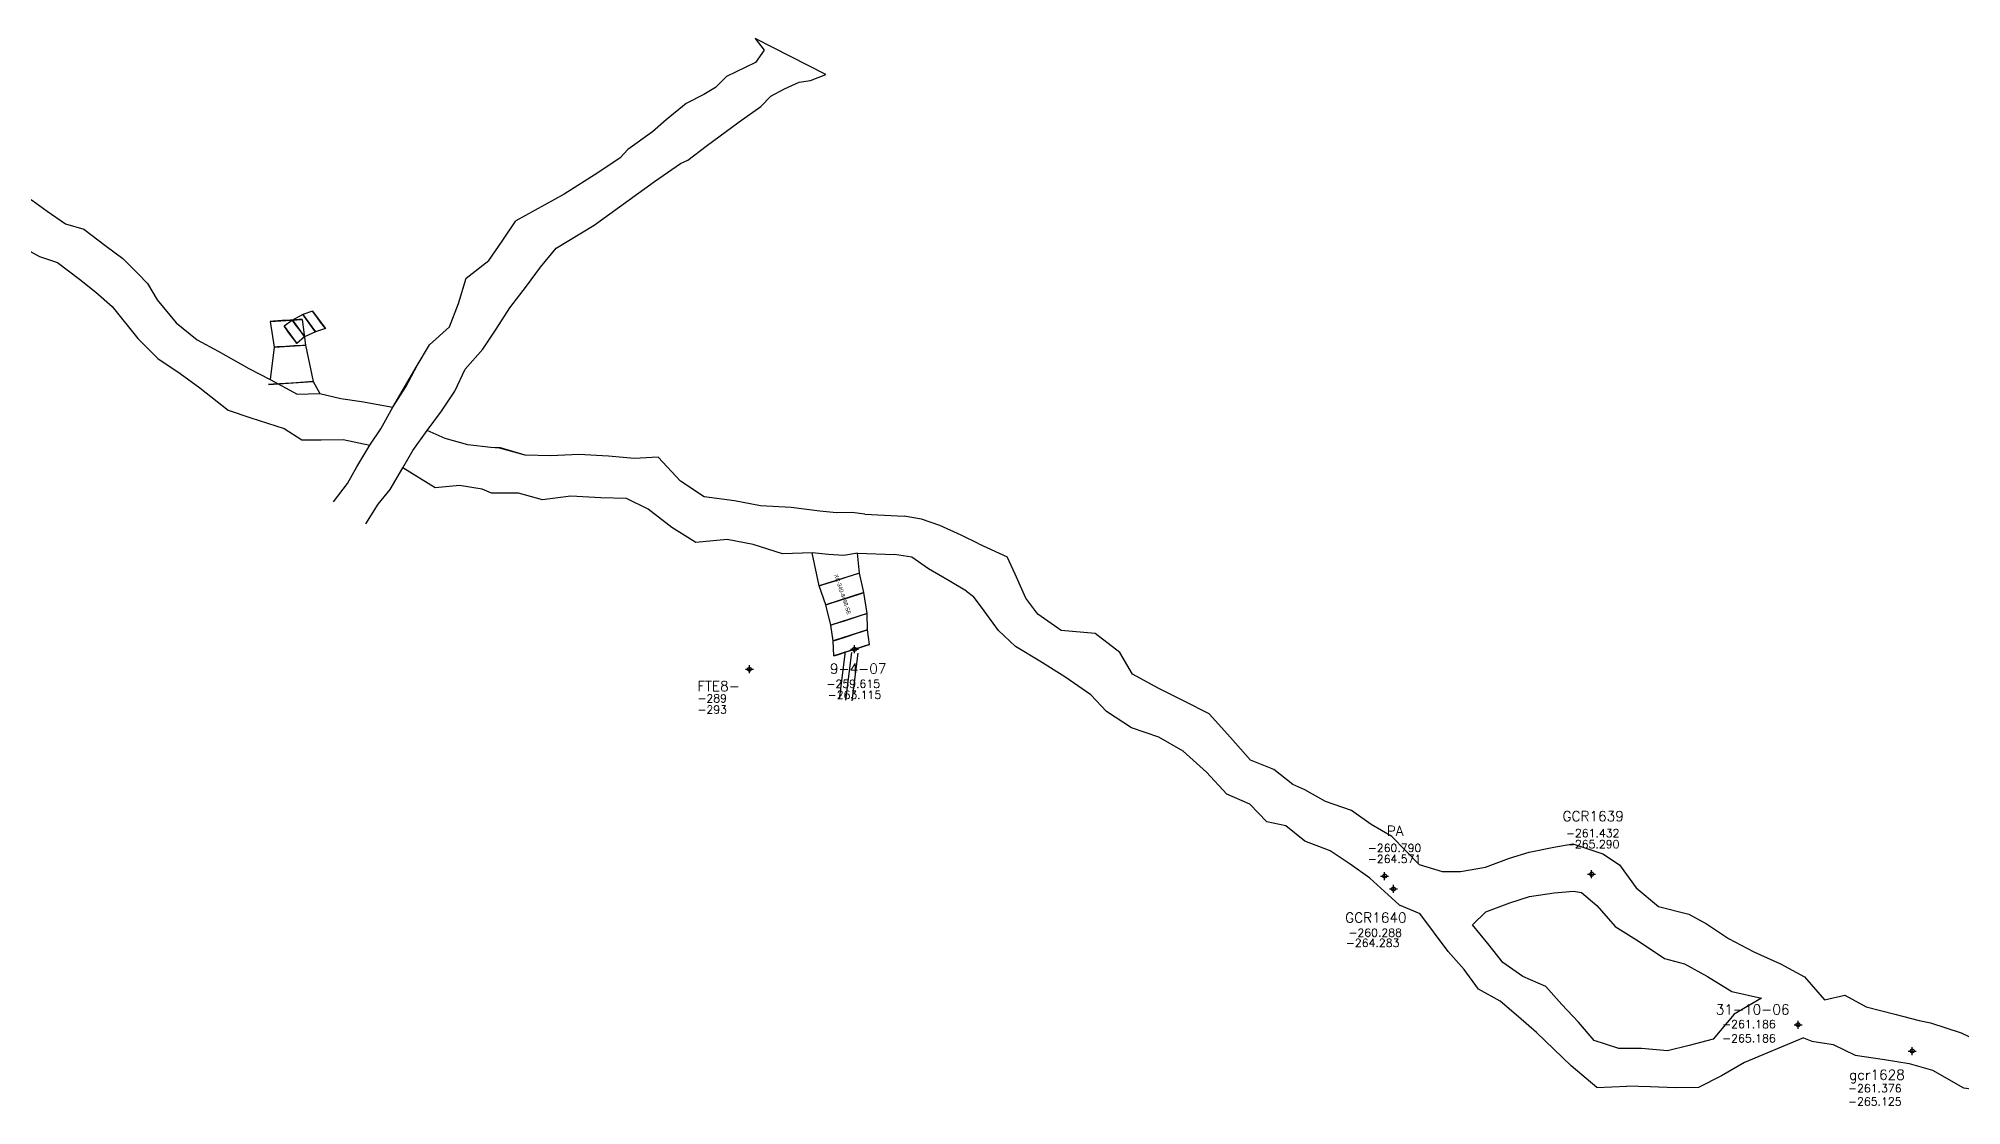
# Model space of a CAD drawing. Extents: x 9357 to 21428, y 9501 to 100038.
# Drawn here: x 10013.1 to 10253.4, y 10057.6 to 10190.9 of the extents above; entities that cross this region are included whole.
import ezdxf
from ezdxf.enums import TextEntityAlignment as Align

# ---------------------------------------------------------------- set-up
doc = ezdxf.new("R2010")
doc.units = 0
doc.header["$LTSCALE"] = 1.25
doc.header["$MEASUREMENT"] = 0
doc.header["$PDMODE"] = 34
doc.header["$PDSIZE"] = 0.5
doc.layers.get('0').update_dxf_attribs({"linetype": 'CONTINUOUS'})
for name, color, linetype in [('ABAJO', 7, 'CONTINUOUS'), ('ARRIBA', 7, 'CONTINUOUS'), ('F-340-8110-W-FIC-SA', 241, 'CONTINUOUS'), ('F-340-8110-W-SA', 241, 'CONTINUOUS'), ('F-340-8414-E-SA', 241, 'CONTINUOUS'), ('F-340-8553-E-SA', 241, 'CONTINUOUS'), ('F-340-8554-W-SA', 241, 'CONTINUOUS'), ('SEC', 7, 'CONTINUOUS'), ('XC-340-8512-SW-SA', 241, 'CONTINUOUS'), ('XC-340-8568-N-SCR', 241, 'CONTINUOUS'), ('XC-340-8568-N-SCR-SEC', 241, 'CONTINUOUS')]:
    doc.layers.add(name, color=color, linetype=linetype)
doc.styles.add('ROMAND', font='romand.shx')
doc.styles.add('ROMANS', font='romans')

# ---------------------------------------------------------------- blocks, each defined once
blk = doc.blocks.new('F2')
blk.add_point((0, 0))
at = {"style": 'ROMAND'}
for tag, height, p in [('NOMBRE', 1.25, (0.2, 6.62)), ('CIELO', 1, (0.14, 4.62)), ('PISO', 1, (0.14, 3.25))]:
    blk.add_attdef(tag, text='', height=height, dxfattribs=at).set_placement(p, align=Align.CENTER)
at = {"style": 'ROMANS', "flags": 1}
for tag, p in [('MINA', (-0.07, -3.26)), ('LOCALIZACION', (-0.07, -4.93)), ('ESTRUCTURA', (-0.07, -6.62)), ('NIVEL', (-0.07, -8.29)), ('OBRA', (-0.07, -10.12)), ('FECHA', (-0.07, -11.79)), ('ATRAS', (-0.07, -13.48)), ('TOPOGRAFO', (2.67, -15.3))]:
    blk.add_attdef(tag, text='', height=1.25, dxfattribs=at).set_placement(p, align=Align.CENTER)

msp = doc.modelspace()

# ---------------------------------------------------------------- linework, layer by layer
at = {"color": 2}
for points in [[(10113.9, 10114.34), (10113.13, 10108.39)], [(10114.69, 10114.24), (10113.92, 10108.29)], [(10115.49, 10114.14), (10114.72, 10108.19)]]:
    msp.add_lwpolyline(points, dxfattribs=at)
at = {"layer": 'ABAJO', "color": 2}
for points in [[(10112.48, 10113.81, -263.11), (10112.4, 10115.69, -263.35), (10112.09, 10117.65, -263.39), (10111.48, 10120.2, -263.58), (10110.63, 10122.55, -263.66), (10109.75, 10126.66, -263.45)], [(10116.95, 10115.24, -263.11), (10116.69, 10117.06, -263.35), (10116.66, 10119.12, -263.39), (10116.24, 10121.73, -263.58), (10115.67, 10124.16, -263.66), (10115.42, 10126.62, -263.37)]]:
    msp.add_polyline3d(points, dxfattribs=at)
at = {"layer": 'ARRIBA', "color": 2}
for points in [[(10112.48, 10113.81, -259.61), (10112.4, 10115.69, -259.75), (10112.09, 10117.65, -259.59), (10111.48, 10120.2, -259.28), (10110.63, 10122.55, -259.26), (10109.75, 10126.66, -259.58)], [(10116.95, 10115.24, -259.61), (10116.69, 10117.06, -259.75), (10116.66, 10119.12, -259.59), (10116.24, 10121.73, -259.28), (10115.67, 10124.16, -259.26), (10115.42, 10126.62, -259.37)]]:
    msp.add_polyline3d(points, dxfattribs=at)
at = {"layer": 'F-340-8110-W-SA'}
for points in [[(10182.22, 10091.26, -259.85), (10182.22, 10091.26, -259.85), (10185.65, 10087.74, -260.87), (10188.51, 10086.87, -260.88), (10190.79, 10086.89, -261.07), (10193.91, 10087.42, -260.89), (10196.91, 10088.54, -260.9), (10199.37, 10089.27, -260.8), (10202.46, 10089.9, -260.91), (10204.84, 10090.32, -261)], [(10182.22, 10091.26, -264.65), (10182.22, 10091.26, -264.65), (10185.65, 10087.74, -264.37), (10188.51, 10086.87, -264.38), (10190.79, 10086.89, -264.47), (10193.91, 10087.42, -264.59), (10196.91, 10088.54, -264.7), (10199.37, 10089.27, -264.9), (10202.46, 10089.9, -265.01), (10204.84, 10090.32, -265.1)], [(10204.84, 10090.32, -265.1), (10208.58, 10089.08, -265.29)], [(10204.84, 10090.32, -261), (10208.58, 10089.08, -261.43)], [(10208.58, 10089.08, -261.43), (10210.65, 10087.71, -261.43), (10212.77, 10084.83, -261.72), (10215.53, 10082.51, -261.31), (10219.35, 10081.54, -261.8), (10221.54, 10080.34, -261.69), (10224.27, 10078.49, -260.98), (10227.44, 10076.86, -261.26), (10230.77, 10075.36, -261.65), (10233.77, 10073.71, -261.44), (10236.28, 10070.84, -261.43)], [(10208.58, 10089.08, -265.29), (10210.65, 10087.71, -265.43), (10212.77, 10084.83, -265.42), (10215.53, 10082.51, -265.51), (10219.35, 10081.54, -265.5), (10221.54, 10080.34, -265.49), (10224.27, 10078.49, -265.38), (10227.44, 10076.86, -265.26), (10230.77, 10075.36, -265.35), (10233.77, 10073.71, -265.24), (10236.28, 10070.84, -265.63)], [(10179.48, 10086.04, -259.85), (10183.14, 10082.72, -260.68), (10185.7, 10081.64, -260.87)], [(10179.48, 10086.04, -264.65), (10183.14, 10082.72, -264.38), (10185.7, 10081.64, -264.37)], [(10193.96, 10081.82, -260.89), (10196.96, 10082.94, -260.9), (10199.42, 10083.77, -260.8), (10202.51, 10084.2, -260.91), (10204.9, 10084.42, -261)], [(10193.96, 10081.82, -264.59), (10196.96, 10082.94, -264.7), (10199.42, 10083.77, -264.9), (10202.51, 10084.2, -265.01), (10204.9, 10084.42, -265.1)], [(10204.9, 10084.42, -265.1), (10205.93, 10084.26, -265.29)], [(10204.9, 10084.42, -261), (10205.93, 10084.26, -261.43)], [(10205.93, 10084.26, -261.43), (10207.85, 10082.63, -261.43), (10210.12, 10080.01, -261.72), (10213.11, 10078.13, -261.31), (10216.31, 10076.02, -261.8), (10218.78, 10075.35, -261.69), (10221.66, 10073.76, -260.98), (10224.69, 10071.87, -261.26), (10228.4, 10071.07, -261.65)], [(10205.93, 10084.26, -265.29), (10207.85, 10082.63, -265.43), (10210.12, 10080.01, -265.42), (10213.11, 10078.13, -265.51), (10216.31, 10076.02, -265.5), (10218.78, 10075.35, -265.49), (10221.66, 10073.76, -265.38), (10224.69, 10071.87, -265.26), (10228.4, 10071.07, -265.35)], [(10236.28, 10070.84, -261.43), (10236.28, 10070.84, -261.43), (10238.81, 10071.42, -260.98), (10241.51, 10069.98, -261), (10245.07, 10069.06, -261.24), (10248.12, 10068.25, -261.38)], [(10236.28, 10070.84, -265.63), (10236.28, 10070.84, -265.63), (10238.81, 10071.42, -265.18), (10241.51, 10069.98, -265.2), (10245.07, 10069.06, -265.24), (10248.12, 10068.25, -265.37)], [(10248.12, 10068.25, -261.38), (10249.52, 10067.96, -260.79), (10249.53, 10067.96, -262.59), (10253.36, 10066.73, -260.99), (10256.26, 10065.36, -261.29), (10259.96, 10065.63, -260.89), (10261.35, 10066.7, -260.59)], [(10248.12, 10068.25, -265.37), (10249.52, 10067.96, -265.19), (10249.53, 10067.96, -265.19), (10253.36, 10066.73, -265.09), (10256.26, 10065.36, -265.29), (10259.96, 10065.63, -265.29), (10261.35, 10066.7, -265.39)], [(10233.67, 10066.11, -261.43), (10234.72, 10065.69, -261.37), (10237.39, 10065.28, -260.98), (10240.12, 10063.94, -261), (10243.77, 10063.41, -261.24), (10246.89, 10062.89, -261.38)], [(10233.67, 10066.11, -265.63), (10234.72, 10065.69, -265.07), (10237.39, 10065.28, -265.18), (10240.12, 10063.94, -265.2), (10243.77, 10063.41, -265.24), (10246.89, 10062.89, -265.37)], [(10246.89, 10062.89, -261.38), (10249.79, 10062.07, -260.79), (10249.8, 10062.07, -262.59), (10253.68, 10059.84, -260.99), (10256.53, 10059.47, -261.29), (10260.22, 10060.04, -260.89), (10261.66, 10060.11, -260.59)], [(10246.89, 10062.89, -265.37), (10249.79, 10062.07, -265.19), (10249.8, 10062.07, -265.19), (10253.68, 10059.84, -265.09), (10256.53, 10059.47, -265.29), (10260.22, 10060.04, -265.29), (10261.66, 10060.11, -265.39)]]:
    msp.add_polyline3d(points, dxfattribs=at)
at = {"layer": 'F-340-8414-E-SA'}
for points in [[(10189.24, 10076.89, -260.44), (10185.7, 10081.64, -260.87)], [(10189.24, 10076.89, -264.24), (10185.7, 10081.64, -264.37)], [(10192.28, 10080.21, -260.44), (10193.96, 10081.82, -260.89)], [(10192.28, 10080.21, -264.24), (10193.96, 10081.82, -264.59)], [(10210.57, 10064.76, -260.61), (10207.51, 10065.75, -260.2), (10205.56, 10068.07, -260.61), (10203.48, 10070.24, -260.71), (10201.47, 10072.49, -261.12), (10198.59, 10073.76, -260.82), (10198.58, 10073.77, -260.82), (10196.1, 10075.5, -260.53), (10194.22, 10077.89, -260.54), (10192.28, 10080.21, -260.44)], [(10210.57, 10064.76, -264.61), (10207.51, 10065.75, -264.1), (10205.56, 10068.07, -264.31), (10203.48, 10070.24, -264.31), (10201.47, 10072.49, -264.32), (10198.59, 10073.76, -264.32), (10198.59, 10073.76, -264.32), (10196.1, 10075.5, -264.23), (10194.22, 10077.89, -264.14), (10192.28, 10080.21, -264.24)], [(10207.84, 10059.89, -260.49), (10204.61, 10062.58, -260.2), (10202.46, 10064.67, -260.61), (10200.31, 10066.77, -260.71), (10198.03, 10068.72, -261.12), (10195.76, 10070.66, -260.82), (10195.76, 10070.66, -260.82), (10193.06, 10072.18, -260.53), (10191.25, 10074.64, -260.54), (10189.24, 10076.89, -260.44)], [(10207.84, 10059.89, -264.29), (10204.61, 10062.58, -264.1), (10202.46, 10064.67, -264.31), (10200.31, 10066.77, -264.31), (10198.03, 10068.72, -264.32), (10195.76, 10070.66, -264.32), (10195.76, 10070.66, -264.32), (10193.06, 10072.18, -264.23), (10191.25, 10074.64, -264.14), (10189.24, 10076.89, -264.24)], [(10228.4, 10071.07, -261.65), (10224.98, 10069.05, -260.72), (10222.39, 10065.93, -260.76), (10219.38, 10065.16, -261.19), (10216.67, 10064.46, -261.03), (10213.43, 10064.78, -260.77), (10210.57, 10064.76, -260.61)], [(10228.4, 10071.07, -265.35), (10224.98, 10069.05, -264.62), (10222.39, 10065.93, -264.66), (10219.38, 10065.16, -264.59), (10216.67, 10064.46, -264.33), (10213.43, 10064.78, -264.47), (10210.57, 10064.76, -264.61)], [(10233.67, 10066.11, -261.43), (10226.31, 10063, -260.72), (10223.4, 10061.34, -260.76), (10220.54, 10059.89, -261.19), (10217.68, 10059.87, -261.03), (10214.48, 10059.99, -260.77), (10211.6, 10060.07, -260.61)], [(10233.67, 10066.11, -265.63), (10226.31, 10063, -264.62), (10223.4, 10061.34, -264.66), (10220.54, 10059.89, -264.59), (10217.68, 10059.87, -264.33), (10214.48, 10059.99, -264.47), (10211.6, 10060.07, -264.61)], [(10207.84, 10059.89, -264.29), (10211.6, 10060.07, -264.61)], [(10207.84, 10059.89, -260.49), (10211.6, 10060.07, -260.61)]]:
    msp.add_polyline3d(points, dxfattribs=at)
at = {"layer": 'F-340-8553-E-SA'}
for points in [[(10070.8, 10139.78, -260), (10069.6, 10139.82, -259.97), (10066.75, 10140.19, -260.38), (10063.91, 10140.97, -260.38), (10061.66, 10141.96, -260.33)], [(10070.71, 10139.75, -263.69), (10069.6, 10139.82, -263.97), (10066.75, 10140.19, -263.98), (10063.91, 10140.97, -264.08), (10061.66, 10141.96, -264.03)], [(10077.1, 10138.79, -263.9), (10077.1, 10138.79, -263.9), (10073.91, 10138.87, -263.52), (10070.71, 10139.75, -263.69)], [(10077.1, 10138.79, -259.5), (10077.1, 10138.79, -259.5), (10073.91, 10138.87, -259.12), (10070.8, 10139.78, -260)], [(10116.34, 10131.53, -259.37), (10114.74, 10131.73, -259.35), (10112.8, 10131.69, -259.53), (10110.73, 10131.87, -259.58), (10107.13, 10132.35, -259.58), (10103.3, 10132.56, -259.65), (10100.06, 10133.16, -259.62), (10096.28, 10133.67, -259.38), (10093.3, 10135.65, -259.25), (10090.5, 10138.62, -259.92), (10087.52, 10138.47, -259.89), (10084.32, 10138.76, -259.46), (10080.59, 10138.95, -259.23), (10077.1, 10138.79, -259.5)], [(10116.34, 10131.53, -263.37), (10114.74, 10131.73, -263.35), (10112.8, 10131.69, -263.33), (10110.73, 10131.87, -263.45), (10107.13, 10132.35, -263.58), (10103.3, 10132.56, -263.65), (10100.06, 10133.16, -263.62), (10096.28, 10133.67, -263.68), (10093.3, 10135.65, -263.75), (10090.5, 10138.62, -263.72), (10087.52, 10138.47, -263.79), (10084.32, 10138.76, -263.66), (10080.59, 10138.95, -263.83), (10077.1, 10138.79, -263.9)], [(10069.69, 10134.15, -263.69), (10068.54, 10134.62, -263.97), (10065.71, 10135.1, -263.98), (10062.65, 10134.8, -264.08), (10058.62, 10137.3, -263.7)], [(10069.69, 10134.15, -259.89), (10068.54, 10134.62, -259.97), (10065.71, 10135.1, -260.38), (10062.65, 10134.8, -260.38), (10058.62, 10137.3, -260.3)], [(10076.07, 10133.29, -263.9), (10076.07, 10133.29, -263.9), (10073.05, 10134.14, -263.52), (10069.69, 10134.15, -263.69)], [(10076.07, 10133.29, -259.5), (10076.07, 10133.29, -259.5), (10073.05, 10134.14, -259.12), (10069.69, 10134.15, -259.89)], [(10115.42, 10126.62, -259.37), (10113.73, 10126.33, -259.35), (10111.82, 10126.48, -259.53), (10109.75, 10126.66, -259.58), (10106.04, 10126.55, -259.58), (10102.39, 10127.74, -259.65), (10099.15, 10128.35, -259.62), (10095.21, 10127.97, -259.38), (10092.21, 10129.85, -259.25), (10089.28, 10132.13, -259.92), (10086.58, 10133.45, -259.89), (10083.34, 10133.55, -259.46), (10079.61, 10133.74, -259.23), (10076.07, 10133.29, -259.5)], [(10115.42, 10126.62, -263.37), (10113.73, 10126.33, -263.35), (10111.82, 10126.48, -263.33), (10109.75, 10126.66, -263.45), (10106.04, 10126.55, -263.58), (10102.39, 10127.74, -263.65), (10099.15, 10128.35, -263.62), (10095.21, 10127.97, -263.68), (10092.21, 10129.85, -263.75), (10089.28, 10132.13, -263.72), (10086.58, 10133.45, -263.79), (10083.34, 10133.55, -263.66), (10079.61, 10133.74, -263.83), (10076.07, 10133.29, -263.9)], [(10116.34, 10131.53, -259.37), (10121.26, 10131.24, -259.31)], [(10116.34, 10131.53, -263.37), (10121.26, 10131.24, -263.81)], [(10130.58, 10127.8, -260.15), (10128.38, 10128.89, -260.01), (10125.71, 10130.09, -259.87), (10123.44, 10130.88, -259.44), (10121.26, 10131.24, -259.31)], [(10130.58, 10127.8, -264.07), (10128.38, 10128.89, -264.21), (10125.71, 10130.09, -264.07), (10123.44, 10130.88, -263.84), (10121.26, 10131.24, -263.81)], [(10115.42, 10126.62, -259.37), (10120.04, 10126.49, -259.31)], [(10115.42, 10126.62, -263.37), (10120.04, 10126.49, -263.81)], [(10129.07, 10121.9, -260.15), (10126.91, 10123.17, -260.01), (10124.32, 10124.67, -259.87), (10122.22, 10126.14, -259.44), (10120.04, 10126.49, -259.31)], [(10129.07, 10121.9, -264.07), (10126.91, 10123.17, -264.21), (10124.32, 10124.67, -264.07), (10122.22, 10126.14, -263.84), (10120.04, 10126.49, -263.81)], [(10130.58, 10127.8, -260.15), (10134.13, 10126.17, -260.26)], [(10130.58, 10127.8, -264.07), (10134.13, 10126.17, -264.16)], [(10137.99, 10119.02, -261.21), (10136.49, 10121.02, -260.07), (10135.13, 10124.01, -260.02), (10134.13, 10126.17, -260.26)], [(10137.99, 10119.02, -264.01), (10136.49, 10121.02, -264.07), (10135.13, 10124.01, -264.12), (10134.13, 10126.17, -264.16)], [(10129.07, 10121.9, -260.15), (10129.93, 10121.21, -260.26)], [(10129.07, 10121.9, -264.07), (10129.93, 10121.21, -264.16)], [(10135.19, 10115, -264.01), (10133.07, 10116.98, -264.07), (10131.25, 10119.43, -264.12), (10129.93, 10121.21, -264.16)], [(10135.19, 10115, -261.21), (10133.07, 10116.98, -260.07), (10131.25, 10119.43, -260.02), (10129.93, 10121.21, -260.26)], [(10171.35, 10097.08, -264.59), (10169.84, 10097.74, -264.29), (10167.48, 10099.62, -264.53), (10164.57, 10100.79, -264.67), (10162.07, 10103.63, -264.52), (10159.4, 10106.58, -264.47), (10156.24, 10108.16, -264.42), (10153.1, 10109.74, -264.37), (10149.81, 10111.54, -264.22), (10148.24, 10114.21, -264.36), (10145.12, 10116.62, -264.01), (10140.9, 10116.99, -263.96), (10137.99, 10119.02, -264.01), (10137.99, 10119.02, -264.01)], [(10171.35, 10097.08, -260.39), (10169.84, 10097.74, -260.29), (10167.48, 10099.62, -260.53), (10164.57, 10100.79, -259.77), (10162.07, 10103.63, -260.32), (10159.4, 10106.58, -260.37), (10156.24, 10108.16, -260.42), (10153.1, 10109.74, -259.97), (10149.81, 10111.54, -259.92), (10148.24, 10114.21, -259.56), (10145.12, 10116.62, -259.91), (10140.9, 10116.99, -259.76), (10137.99, 10119.02, -261.21), (10137.99, 10119.02, -261.21)], [(10168.98, 10092.57, -264.59), (10166.58, 10093.06, -264.29), (10164.46, 10095.27, -264.53), (10161.6, 10096.52, -264.67), (10159.04, 10099.27, -264.52), (10156.14, 10101.9, -264.47), (10153.11, 10103.64, -264.42), (10149.68, 10104.81, -264.37), (10146.56, 10106.85, -264.22), (10144.59, 10108.96, -264.36), (10141.36, 10111.2, -264.01), (10138.22, 10113.13, -263.96), (10135.19, 10115, -264.01), (10135.19, 10115, -264.01)], [(10168.98, 10092.57, -260.39), (10166.58, 10093.06, -260.29), (10164.46, 10095.27, -260.53), (10161.6, 10096.52, -259.77), (10159.04, 10099.27, -260.32), (10156.14, 10101.9, -260.37), (10153.11, 10103.64, -260.42), (10149.68, 10104.81, -259.97), (10146.56, 10106.85, -259.92), (10144.59, 10108.96, -259.56), (10141.36, 10111.2, -259.91), (10138.22, 10113.13, -259.76), (10135.19, 10115, -261.21), (10135.19, 10115, -261.21)], [(10182.22, 10091.26, -264.65), (10179.62, 10092.74, -264.56), (10177.16, 10094.49, -264.47), (10173.93, 10095.62, -264.48), (10171.35, 10097.08, -264.59)], [(10182.22, 10091.26, -259.85), (10179.62, 10092.74, -260.06), (10177.16, 10094.49, -259.57), (10173.93, 10095.62, -260.28), (10171.35, 10097.08, -260.39)], [(10179.48, 10086.04, -264.65), (10177.02, 10087.78, -264.56), (10174.51, 10089.44, -264.47), (10171.33, 10090.66, -264.48), (10168.98, 10092.57, -264.59)], [(10179.48, 10086.04, -259.85), (10177.02, 10087.78, -260.06), (10174.51, 10089.44, -259.57), (10171.33, 10090.66, -260.28), (10168.98, 10092.57, -260.39)]]:
    msp.add_polyline3d(points, dxfattribs=at)
at = {"layer": 'F-340-8554-W-SA'}
for points in [[(10000.48, 10177.03, -259.67), (10002.19, 10175.71, -259.42), (10004.39, 10174.46, -259.68), (10006.3, 10173.45, -259.63), (10008.79, 10172.61, -259.29), (10010.45, 10171.8, -259.13), (10012.31, 10170.7, -259.28), (10014.14, 10169.37, -259.23), (10016.46, 10167.76, -259.4), (10018.74, 10167.09, -259.35), (10021.53, 10165, -259.63), (10023.62, 10163.46, -259.89), (10025.54, 10161.54, -259.75)], [(10000.48, 10177.03, -263.07), (10002.19, 10175.71, -262.92), (10004.39, 10174.46, -262.98), (10006.3, 10173.45, -263.03), (10008.79, 10172.61, -263.19), (10010.45, 10171.8, -263.13), (10012.31, 10170.7, -263.18), (10014.14, 10169.37, -263.13), (10016.46, 10167.76, -263.2), (10018.74, 10167.09, -263.35), (10021.53, 10165, -263.33), (10023.62, 10163.46, -263.39), (10025.54, 10161.54, -263.35)], [(9999.29, 10171.15, -263.07), (10001.33, 10170.63, -262.98), (10003.06, 10169.38, -263.03), (10005.42, 10168.39, -263.19), (10007.02, 10167.5, -263.13), (10008.94, 10166.48, -263.18), (10010.7, 10165.07, -263.13), (10013.22, 10163.7, -263.2), (10015.44, 10162.95, -263.35), (10018.22, 10160.86, -263.33), (10020.25, 10159.24, -263.39), (10022.3, 10157.47, -263.35)], [(9999.29, 10171.15, -259.67), (10001.33, 10170.63, -259.68), (10003.06, 10169.38, -259.63), (10005.42, 10168.39, -259.29), (10007.02, 10167.5, -259.13), (10008.94, 10166.48, -259.28), (10010.7, 10165.07, -259.23), (10013.22, 10163.7, -259.4), (10015.44, 10162.95, -259.35), (10018.22, 10160.86, -259.63), (10020.25, 10159.24, -259.89), (10022.3, 10157.47, -259.75)], [(10025.54, 10161.54, -259.75), (10026.7, 10160.34, -259.84), (10027.9, 10158.28, -260.14), (10030.26, 10155.41, -260.19), (10032.89, 10153.3, -259.66), (10035.53, 10151.86, -259.94), (10039.36, 10149.7, -259.9), (10042.04, 10148.35, -260.07)], [(10025.54, 10161.54, -263.35), (10026.7, 10160.34, -263.44), (10027.9, 10158.28, -263.54), (10030.26, 10155.41, -263.59), (10032.89, 10153.3, -263.66), (10035.53, 10151.86, -263.54), (10039.36, 10149.7, -263.5), (10042.04, 10148.35, -263.57)], [(10022.3, 10157.47, -259.75), (10025.47, 10153.45, -260.14), (10025.47, 10153.45, -260.14), (10028.01, 10150.94, -260.19), (10030.78, 10149.1, -259.66), (10033.23, 10147.3, -259.94), (10036.76, 10144.52, -259.9), (10039.61, 10143.53, -260.07)], [(10022.3, 10157.47, -263.35), (10025.47, 10153.45, -263.54), (10025.47, 10153.45, -263.54), (10028.01, 10150.94, -263.59), (10030.78, 10149.1, -263.66), (10033.23, 10147.3, -263.54), (10036.76, 10144.52, -263.5), (10039.61, 10143.53, -263.57)], [(10042.04, 10148.35, -260.07), (10045.42, 10146.48, -259.92), (10048.24, 10146.57, -259.2), (10050.86, 10145.94, -259.83)], [(10042.04, 10148.35, -263.57), (10045.42, 10146.48, -263.62), (10048.24, 10146.57, -263.6), (10050.86, 10145.94, -263.53)], [(10050.86, 10145.94, -259.83), (10053.43, 10145.6, -260.37), (10057.37, 10144.88, -260.33)], [(10050.86, 10145.94, -263.53), (10053.43, 10145.6, -263.87), (10057.37, 10144.88, -264.03)], [(10039.61, 10143.53, -260.07), (10043.76, 10142.19, -259.92), (10046, 10140.79, -259.2), (10048.41, 10140.79, -259.83)], [(10039.61, 10143.53, -263.57), (10043.76, 10142.19, -263.62), (10046, 10140.79, -263.6), (10048.41, 10140.79, -263.53)], [(10048.41, 10140.79, -263.53), (10051.14, 10140.82, -263.87), (10054.49, 10140.12, -263.7)], [(10048.41, 10140.79, -259.83), (10051.14, 10140.82, -260.37), (10054.49, 10140.12, -260.3)]]:
    msp.add_polyline3d(points, dxfattribs=at)
at = {"layer": 'SEC', "color": 2}
for points in [[(10115.67, 10124.16, -263.66), (10110.63, 10122.55, -263.66), (10110.63, 10122.55, -261.11), (10111.13, 10122.71, -259.81), (10112.52, 10123.15, -259.26), (10113.78, 10123.56, -259.26), (10115.17, 10124, -259.81), (10115.67, 10124.16, -261.11), (10115.67, 10124.16, -263.66)], [(10116.24, 10121.73, -263.58), (10111.48, 10120.2, -263.58), (10111.48, 10120.2, -261.08), (10111.96, 10120.35, -259.82), (10113.27, 10120.77, -259.28), (10114.46, 10121.15, -259.28), (10115.77, 10121.57, -259.82), (10116.24, 10121.73, -261.08), (10116.24, 10121.73, -263.58)], [(10116.66, 10119.12, -263.39), (10112.09, 10117.65, -263.39), (10112.09, 10117.65, -261.18), (10112.54, 10117.8, -260.07), (10113.8, 10118.2, -259.59), (10114.94, 10118.57, -259.59), (10116.2, 10118.97, -260.07), (10116.66, 10119.12, -261.18), (10116.66, 10119.12, -263.39)], [(10116.69, 10117.06, -263.35), (10112.4, 10115.69, -263.35), (10112.4, 10115.69, -261.26), (10112.83, 10115.83, -260.2), (10114.01, 10116.2, -259.75), (10115.08, 10116.55, -259.75), (10116.26, 10116.92, -260.2), (10116.69, 10117.06, -261.26), (10116.69, 10117.06, -263.35)], [(10116.95, 10115.24, -263.11), (10112.48, 10113.81, -263.11), (10112.48, 10113.81, -261.08), (10112.93, 10113.95, -260.06), (10114.16, 10114.34, -259.61), (10115.28, 10114.7, -259.61), (10116.51, 10115.1, -260.06), (10116.95, 10115.24, -261.08), (10116.95, 10115.24, -263.11)]]:
    msp.add_polyline3d(points, dxfattribs=at)
at = {"layer": 'XC-340-8512-SW-SA'}
for points in [[(10102.66, 10190.93, -261.73), (10103.76, 10189.48, -261.73), (10102.7, 10187.94, -261.89), (10099.06, 10186.19, -261.24), (10097.67, 10184.82, -261.3), (10096.23, 10183.92, -261.36), (10094.01, 10182.8, -261.25), (10091.53, 10180.76, -261.05), (10089.81, 10179.27, -260.9), (10086.74, 10177.06, -260.66), (10085.77, 10176, -260.57), (10082.99, 10174.15, -261.44), (10078.79, 10171.5, -261.33), (10072.73, 10168.16, -261.19)], [(10102.66, 10190.93, -264.91), (10103.76, 10189.48, -264.91), (10102.7, 10187.94, -264.91), (10099.06, 10186.19, -264.9), (10097.67, 10184.82, -264.89), (10096.23, 10183.92, -264.89), (10094.01, 10182.8, -264.88), (10091.53, 10180.76, -264.88), (10089.81, 10179.27, -264.87), (10086.74, 10177.06, -264.86), (10085.77, 10176, -264.86), (10082.99, 10174.15, -264.85), (10078.79, 10171.5, -264.84), (10072.73, 10168.16, -264.59)], [(10077.78, 10164.73, -264.59), (10082.51, 10167.6, -264.84), (10090.05, 10173.08, -264.86), (10093.33, 10175.32, -264.87), (10094.24, 10175.72, -264.87), (10096.52, 10177.47, -264.88), (10100.66, 10180.52, -264.89), (10103.35, 10182.43, -264.9), (10104.6, 10183.72, -264.9), (10106.32, 10184.62, -264.91), (10108.15, 10185.47, -264.91), (10109.54, 10185.66, -264.92), (10111.49, 10186.45, -264.92), (10102.66, 10190.93, -264.91)], [(10077.78, 10164.73, -261.19), (10082.51, 10167.6, -261.31), (10090.05, 10173.08, -260.68), (10093.33, 10175.32, -260.94), (10094.24, 10175.72, -261), (10096.52, 10177.47, -261.19), (10100.66, 10180.52, -261.31), (10103.35, 10182.43, -261.42), (10104.6, 10183.72, -261.72), (10106.32, 10184.62, -261.89), (10108.15, 10185.47, -261.81), (10109.54, 10185.66, -261.84), (10111.49, 10186.45, -261.84), (10102.66, 10190.93, -261.73)], [(10049.93, 10133.07, -263.1), (10051.71, 10135.33, -263.27), (10052.88, 10137.41, -263.53), (10054.49, 10140.12, -263.7), (10055.87, 10142.15, -263.96), (10057.37, 10144.88, -264.03), (10057.37, 10144.88, -264.03), (10060.41, 10150.07, -264.27), (10061.93, 10152.66, -264.44), (10064.45, 10154.93, -264.52), (10065.56, 10157.81, -264.49), (10066.54, 10161.01, -264.46), (10069.36, 10163.2, -264.44), (10071.01, 10165.63, -264.51), (10072.73, 10168.16, -264.59)], [(10049.93, 10133.07, -259.5), (10051.71, 10135.33, -259.17), (10052.88, 10137.41, -259.63), (10054.49, 10140.12, -260.3), (10055.87, 10142.15, -260.56), (10057.37, 10144.88, -260.33), (10058.97, 10147.42, -260.6), (10060.41, 10150.07, -260.87), (10061.93, 10152.66, -260.94), (10064.45, 10154.93, -260.42), (10065.56, 10157.81, -260.69), (10066.54, 10161.01, -259.46), (10069.36, 10163.2, -260.64), (10071.01, 10165.63, -260.91), (10072.73, 10168.16, -261.19)], [(10053.98, 10130.31, -263.1), (10055.51, 10132.74, -263.27), (10057.02, 10134.6, -263.53), (10058.62, 10137.3, -263.7), (10059.84, 10139.45, -263.96), (10061.66, 10141.96, -264.03), (10063.44, 10144.38, -264.2), (10065.12, 10146.86, -264.27), (10066.4, 10149.62, -264.44), (10068.59, 10152.12, -264.52), (10070.27, 10154.6, -264.49), (10071.99, 10157.3, -264.46), (10074.07, 10160, -264.44), (10075.81, 10162.37, -264.51), (10077.78, 10164.73, -264.59)], [(10053.98, 10130.31, -259.5), (10055.51, 10132.74, -259.17), (10057.02, 10134.6, -259.63), (10058.62, 10137.3, -260.3), (10059.84, 10139.45, -260.56), (10061.66, 10141.96, -260.33), (10063.44, 10144.38, -260.6), (10065.12, 10146.86, -260.87), (10066.4, 10149.62, -260.94), (10068.59, 10152.12, -260.42), (10070.27, 10154.6, -260.69), (10071.99, 10157.3, -259.46), (10074.07, 10160, -260.64), (10075.81, 10162.37, -260.91), (10077.78, 10164.73, -261.19)]]:
    msp.add_polyline3d(points, dxfattribs=at)
at = {"layer": 'XC-340-8568-N-SCR'}
for points in [[(10042.04, 10155.59, -259.73), (10042.54, 10152.38, -259.76), (10042.04, 10148.35, -260.07)], [(10042.04, 10155.59, -263.23), (10042.54, 10152.38, -263.36), (10042.04, 10148.35, -263.57)], [(10047.34, 10156.86, -256.38), (10046.1, 10156.46, -256.2), (10044.8, 10155.75, -257.18), (10043.78, 10155, -258.72)], [(10047.34, 10156.86, -257.18), (10046.1, 10156.46, -258.8), (10044.8, 10155.75, -260.28), (10043.78, 10155, -260.92)], [(10048.93, 10154.69, -256.38), (10047.7, 10154.28, -256.2), (10046.34, 10153.66, -257.18), (10045.38, 10152.82, -258.72)], [(10048.93, 10154.69, -257.18), (10047.7, 10154.28, -258.8), (10046.34, 10153.66, -260.28), (10045.38, 10152.82, -260.92)], [(10046.03, 10155.84, -259.73), (10046.44, 10152.62, -259.76), (10047.42, 10148.07, -259.93)], [(10046.03, 10155.84, -263.23), (10046.44, 10152.62, -263.36), (10047.42, 10148.07, -263.43)], [(10047.42, 10148.07, -263.43), (10048.24, 10146.57, -263.6)], [(10047.42, 10148.07, -259.93), (10048.24, 10146.57, -259.2)]]:
    msp.add_polyline3d(points, dxfattribs=at)
at = {"layer": 'XC-340-8568-N-SCR-SEC'}
for points in [[(10042.04, 10155.59, -263.23), (10046.03, 10155.84, -263.23), (10046.03, 10155.84, -261.2), (10045.64, 10155.82, -260.17), (10044.54, 10155.75, -259.73), (10043.54, 10155.69, -259.73), (10042.44, 10155.62, -260.17), (10042.04, 10155.59, -261.2), (10042.04, 10155.59, -263.23)], [(10043.78, 10155, -260.92), (10045.38, 10152.82, -260.92), (10045.38, 10152.82, -259.65), (10045.22, 10153.04, -259), (10044.78, 10153.64, -258.72), (10044.38, 10154.18, -258.72), (10043.94, 10154.78, -259), (10043.78, 10155, -259.65), (10043.78, 10155, -260.92)], [(10044.8, 10155.75, -260.28), (10046.34, 10153.66, -260.28), (10046.34, 10153.66, -258.48), (10046.19, 10153.86, -257.57), (10045.76, 10154.44, -257.18), (10045.38, 10154.97, -257.18), (10044.96, 10155.54, -257.57), (10044.8, 10155.75, -258.48), (10044.8, 10155.75, -260.28)], [(10046.1, 10156.46, -258.8), (10047.7, 10154.28, -258.8), (10047.7, 10154.28, -257.29), (10047.54, 10154.5, -256.53), (10047.1, 10155.09, -256.2), (10046.7, 10155.64, -256.2), (10046.26, 10156.24, -256.53), (10046.1, 10156.46, -257.29), (10046.1, 10156.46, -258.8)], [(10047.34, 10156.86, -257.18), (10048.93, 10154.69, -257.18), (10048.93, 10154.69, -256.72), (10048.77, 10154.9, -256.48), (10048.33, 10155.5, -256.38), (10047.93, 10156.05, -256.38), (10047.5, 10156.65, -256.48), (10047.34, 10156.86, -256.72), (10047.34, 10156.86, -257.18)], [(10042.54, 10152.38, -263.36), (10046.44, 10152.62, -263.36), (10046.44, 10152.62, -261.27), (10046.05, 10152.59, -260.22), (10044.98, 10152.53, -259.76), (10044, 10152.47, -259.76), (10042.93, 10152.4, -260.22), (10042.54, 10152.38, -261.27), (10042.54, 10152.38, -263.36)], [(10041.83, 10147.72, -263.43), (10047.42, 10148.07, -263.43), (10047.42, 10148.07, -261.4), (10046.86, 10148.03, -260.38), (10045.33, 10147.93, -259.93), (10043.93, 10147.85, -259.93), (10042.39, 10147.75, -260.38), (10041.83, 10147.72, -261.4), (10041.83, 10147.72, -263.43)]]:
    msp.add_polyline3d(points, dxfattribs=at)

# ---------------------------------------------------------------- block references
at = {"color": 2}
ref = msp.add_blockref('F2', (10115.05, 10114.63, -259.61), dxfattribs=at)
ref.add_attrib('NOMBRE', '9-4-07', dxfattribs={"height": 1.25, "style": 'ROMAND'}).set_placement((10115.52, 10111.59, -259.61), align=Align.CENTER)
ref.add_attrib('CIELO', '-259.615', dxfattribs={"height": 1, "style": 'ROMAND'}).set_placement((10114.91, 10109.82, -259.61), align=Align.CENTER)
ref.add_attrib('PISO', '-263.115', dxfattribs={"height": 1, "style": 'ROMAND'}).set_placement((10115.06, 10108.44, -259.61), align=Align.CENTER)
at = {"color": 0}
ref = msp.add_blockref('F2', (10101.93, 10112.14, -289), dxfattribs=at)
ref.add_attrib('NOMBRE', 'FTE8-', dxfattribs={"height": 1.25, "style": 'ROMAND'}).set_placement((10098.07, 10109.4, -289), align=Align.CENTER)
ref.add_attrib('CIELO', '-289', dxfattribs={"height": 1, "style": 'ROMAND'}).set_placement((10097.28, 10108, -289), align=Align.CENTER)
ref.add_attrib('PISO', '-293', dxfattribs={"height": 1, "style": 'ROMAND'}).set_placement((10097.28, 10106.6, -289), align=Align.CENTER)
at = {"color": 1}
msp.add_blockref('F2', (10182.42, 10084.69, -260.79), dxfattribs=at).add_auto_attribs({'NOMBRE': 'PA', 'CIELO': '-260.790', 'PISO': '-264.571'})
at = {"layer": 'F-340-8110-W-FIC-SA', "color": 0}
msp.add_blockref('F2', (10207.18, 10086.54, -261.43), dxfattribs=at).add_auto_attribs({'NOMBRE': 'GCR1639', 'CIELO': '-261.432', 'PISO': '-265.290'})
ref = msp.add_blockref('F2', (10181.31, 10086.3, -260.29), dxfattribs=at)
ref.add_attrib('NOMBRE', 'GCR1640', dxfattribs={"layer": '0', "height": 1.25, "style": 'ROMAND'}).set_placement((10180.22, 10080.49, -260.29), align=Align.CENTER)
ref.add_attrib('CIELO', '-260.288', dxfattribs={"layer": '0', "height": 1, "style": 'ROMAND'}).set_placement((10180.14, 10078.73, -260.29), align=Align.CENTER)
ref.add_attrib('PISO', '-264.283', dxfattribs={"layer": '0', "height": 1, "style": 'ROMAND'}).set_placement((10179.82, 10077.45, -260.29), align=Align.CENTER)
ref = msp.add_blockref('F2', (10232.99, 10067.73, -261.19), dxfattribs=at)
ref.add_attrib('NOMBRE', '31-10-06', dxfattribs={"layer": '0', "height": 1.25, "style": 'ROMAND'}).set_placement((10227.31, 10069.01, -261.19), align=Align.CENTER)
ref.add_attrib('CIELO', '-261.186', dxfattribs={"layer": '0', "height": 1, "style": 'ROMAND'}).set_placement((10226.85, 10067.31, -261.19), align=Align.CENTER)
ref.add_attrib('PISO', '-265.186', dxfattribs={"layer": '0', "height": 1, "style": 'ROMAND'}).set_placement((10226.85, 10065.53, -261.19), align=Align.CENTER)
ref = msp.add_blockref('F2', (10247.25, 10064.45, -261.38), dxfattribs=at)
ref.add_attrib('NOMBRE', 'gcr1628', dxfattribs={"layer": '0', "height": 1.25, "style": 'ROMAND'}).set_placement((10242.84, 10060.86, -261.38), align=Align.CENTER)
ref.add_attrib('CIELO', '-261.376', dxfattribs={"layer": '0', "height": 1, "style": 'ROMAND'}).set_placement((10242.58, 10059.29, -261.38), align=Align.CENTER)
ref.add_attrib('PISO', '-265.125', dxfattribs={"layer": '0', "height": 1, "style": 'ROMAND'}).set_placement((10242.58, 10057.64, -261.38), align=Align.CENTER)

# ---------------------------------------------------------------- texts
at = {"color": 2, "insert": (10112.98, 10124.06), "char_height": 0.5, "width": 32.021, "attachment_point": 1, "rotation": 288.4499}
msp.add_mtext('{\\C1;XC-340-8498-SE}', dxfattribs=at)

doc.saveas('drawing.dxf')
